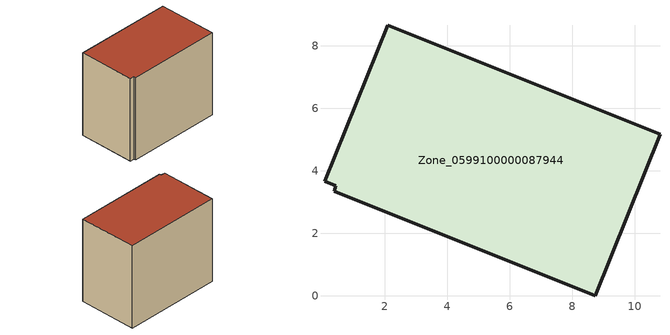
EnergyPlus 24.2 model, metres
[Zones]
Zone_0599100000087944
 floor ground (C_G): 8.73,0 0.38,3.34 0.43,3.51 0.07,3.66 2.09,8.65 10.81,5.17 z0.49
 wall outside (C_F): 8.73,0 10.81,5.17 2.09,8.65 0.07,3.66 0.43,3.51 0.38,3.34 8.73,0 z0.49:8.55
 roof outside (C_R): 0.38,3.34 8.73,0 10.81,5.17 2.09,8.65 0.07,3.66 0.43,3.51 z8.55
[BUILDING]
Pand.0599100000087944: North Axis=0; Terrain=City; Loads Convergence Tolerance Value=0.04; Temperature Convergence Tolerance Value=0.4; Solar Distribution=FullExterior; Maximum Number of Warmup Days=25; Minimum Number of Warmup Days=1
[Site:Location]
Rotterdam.The.Hague.AP_ZH_NLD Design_Conditions: Latitude=51.96; Longitude=4.45; Time Zone=1; Elevation=-4.5
[SITE:GROUNDTEMPERATURE:BUILDINGSURFACE]
18, 18, 18, 18, 18, 18, 18, 18, 18, 18, 18, 18
[MATERIAL] Thermal Absorptance=0.9; Solar Absorptance=0.7; Visible Absorptance=0.7
Name | Roughness | Thickness | Conductivity | Density | Specific Heat
G.TC.1965-1974 | MediumSmooth | 0.15 | 0.882353 | 540 | 1210
F.TC.1965-1974 | Rough | 0.3 | 0.697674 | 1920 | 840
R.TC.1965-1974 | MediumRough | 0.2 | 0.232558 | 1500 | 1000
[CONSTRUCTION]
C_G: G.TC.1965-1974
C_F: F.TC.1965-1974
C_R: R.TC.1965-1974
[ZONE]
Zone_0599100000087944: Type=1; Multiplier=1; Ceiling Height=Autocalculate; Volume=Autocalculate; Floor Area=autocalculate; Part of Total Floor Area=Yes
[ZONEINFILTRATION:DESIGNFLOWRATE]
Infil_Zone_0599100000087944: Zone or ZoneList or Space or SpaceList=Zone_0599100000087944; Schedule=AlwaysOn; Design Flow Rate Calculation Method=Flow/Area; Flow Rate per Floor Area=0.003; Constant Term Coefficient=1; Temperature Term Coefficient=0; Velocity Term Coefficient=0; Velocity Squared Term Coefficient=0
[HVACTEMPLATE:ZONE:IDEALLOADSAIRSYSTEM]
Zone_0599100000087944: Maximum Heating Supply Air Temperature=50; Minimum Cooling Supply Air Temperature=13; Maximum Heating Supply Air Humidity Ratio=0.0156; Minimum Cooling Supply Air Humidity Ratio=0.0077; Heating Limit=NoLimit; Cooling Limit=NoLimit; Dehumidification Control Type=ConstantSensibleHeatRatio; Cooling Sensible Heat Ratio=0.7; Dehumidification Setpoint=60; Humidification Control Type=None; Humidification Setpoint=30; Outdoor Air Method=None; Outdoor Air Flow Rate per Person=0.00944; Outdoor Air Flow Rate per Zone Floor Area=0; Outdoor Air Flow Rate per Zone=0; Demand Controlled Ventilation Type=None; Outdoor Air Economizer Type=NoEconomizer; Heat Recovery Type=None; Sensible Heat Recovery Effectiveness=0.7; Latent Heat Recovery Effectiveness=0.65
[ZONECONTROL:THERMOSTAT]
ThermostatControl_Zone_0599100000087944: Zone or ZoneList=Zone_0599100000087944; Control Type Schedule=DualSetpointControlType; Control 1=Thermostat_Zone_0599100000087944; Temperature Difference Between Cutout And Setpoint=0
[THERMOSTATSETPOINT:DUALSETPOINT]
Thermostat_Zone_0599100000087944: Heating Setpoint Temperature Schedule=HeatingSetpoint_Zone_0599100000087944; Cooling Setpoint Temperature Schedule=CoolingSetpoint_Zone_0599100000087944
[SCHEDULE:COMPACT]
HeatingSetpoint_Zone_0599100000087944: Through: 12/31, For: AllDays, Until: 24:00, 21
CoolingSetpoint_Zone_0599100000087944: Through: 12/31, For: AllDays, Until: 24:00, 24
DualSetpointControlType: Through: 12/31, For: AllDays, Until: 24:00, 4
AlwaysOn: Through: 12/31, For: AllDays, Until: 24:00, 1
